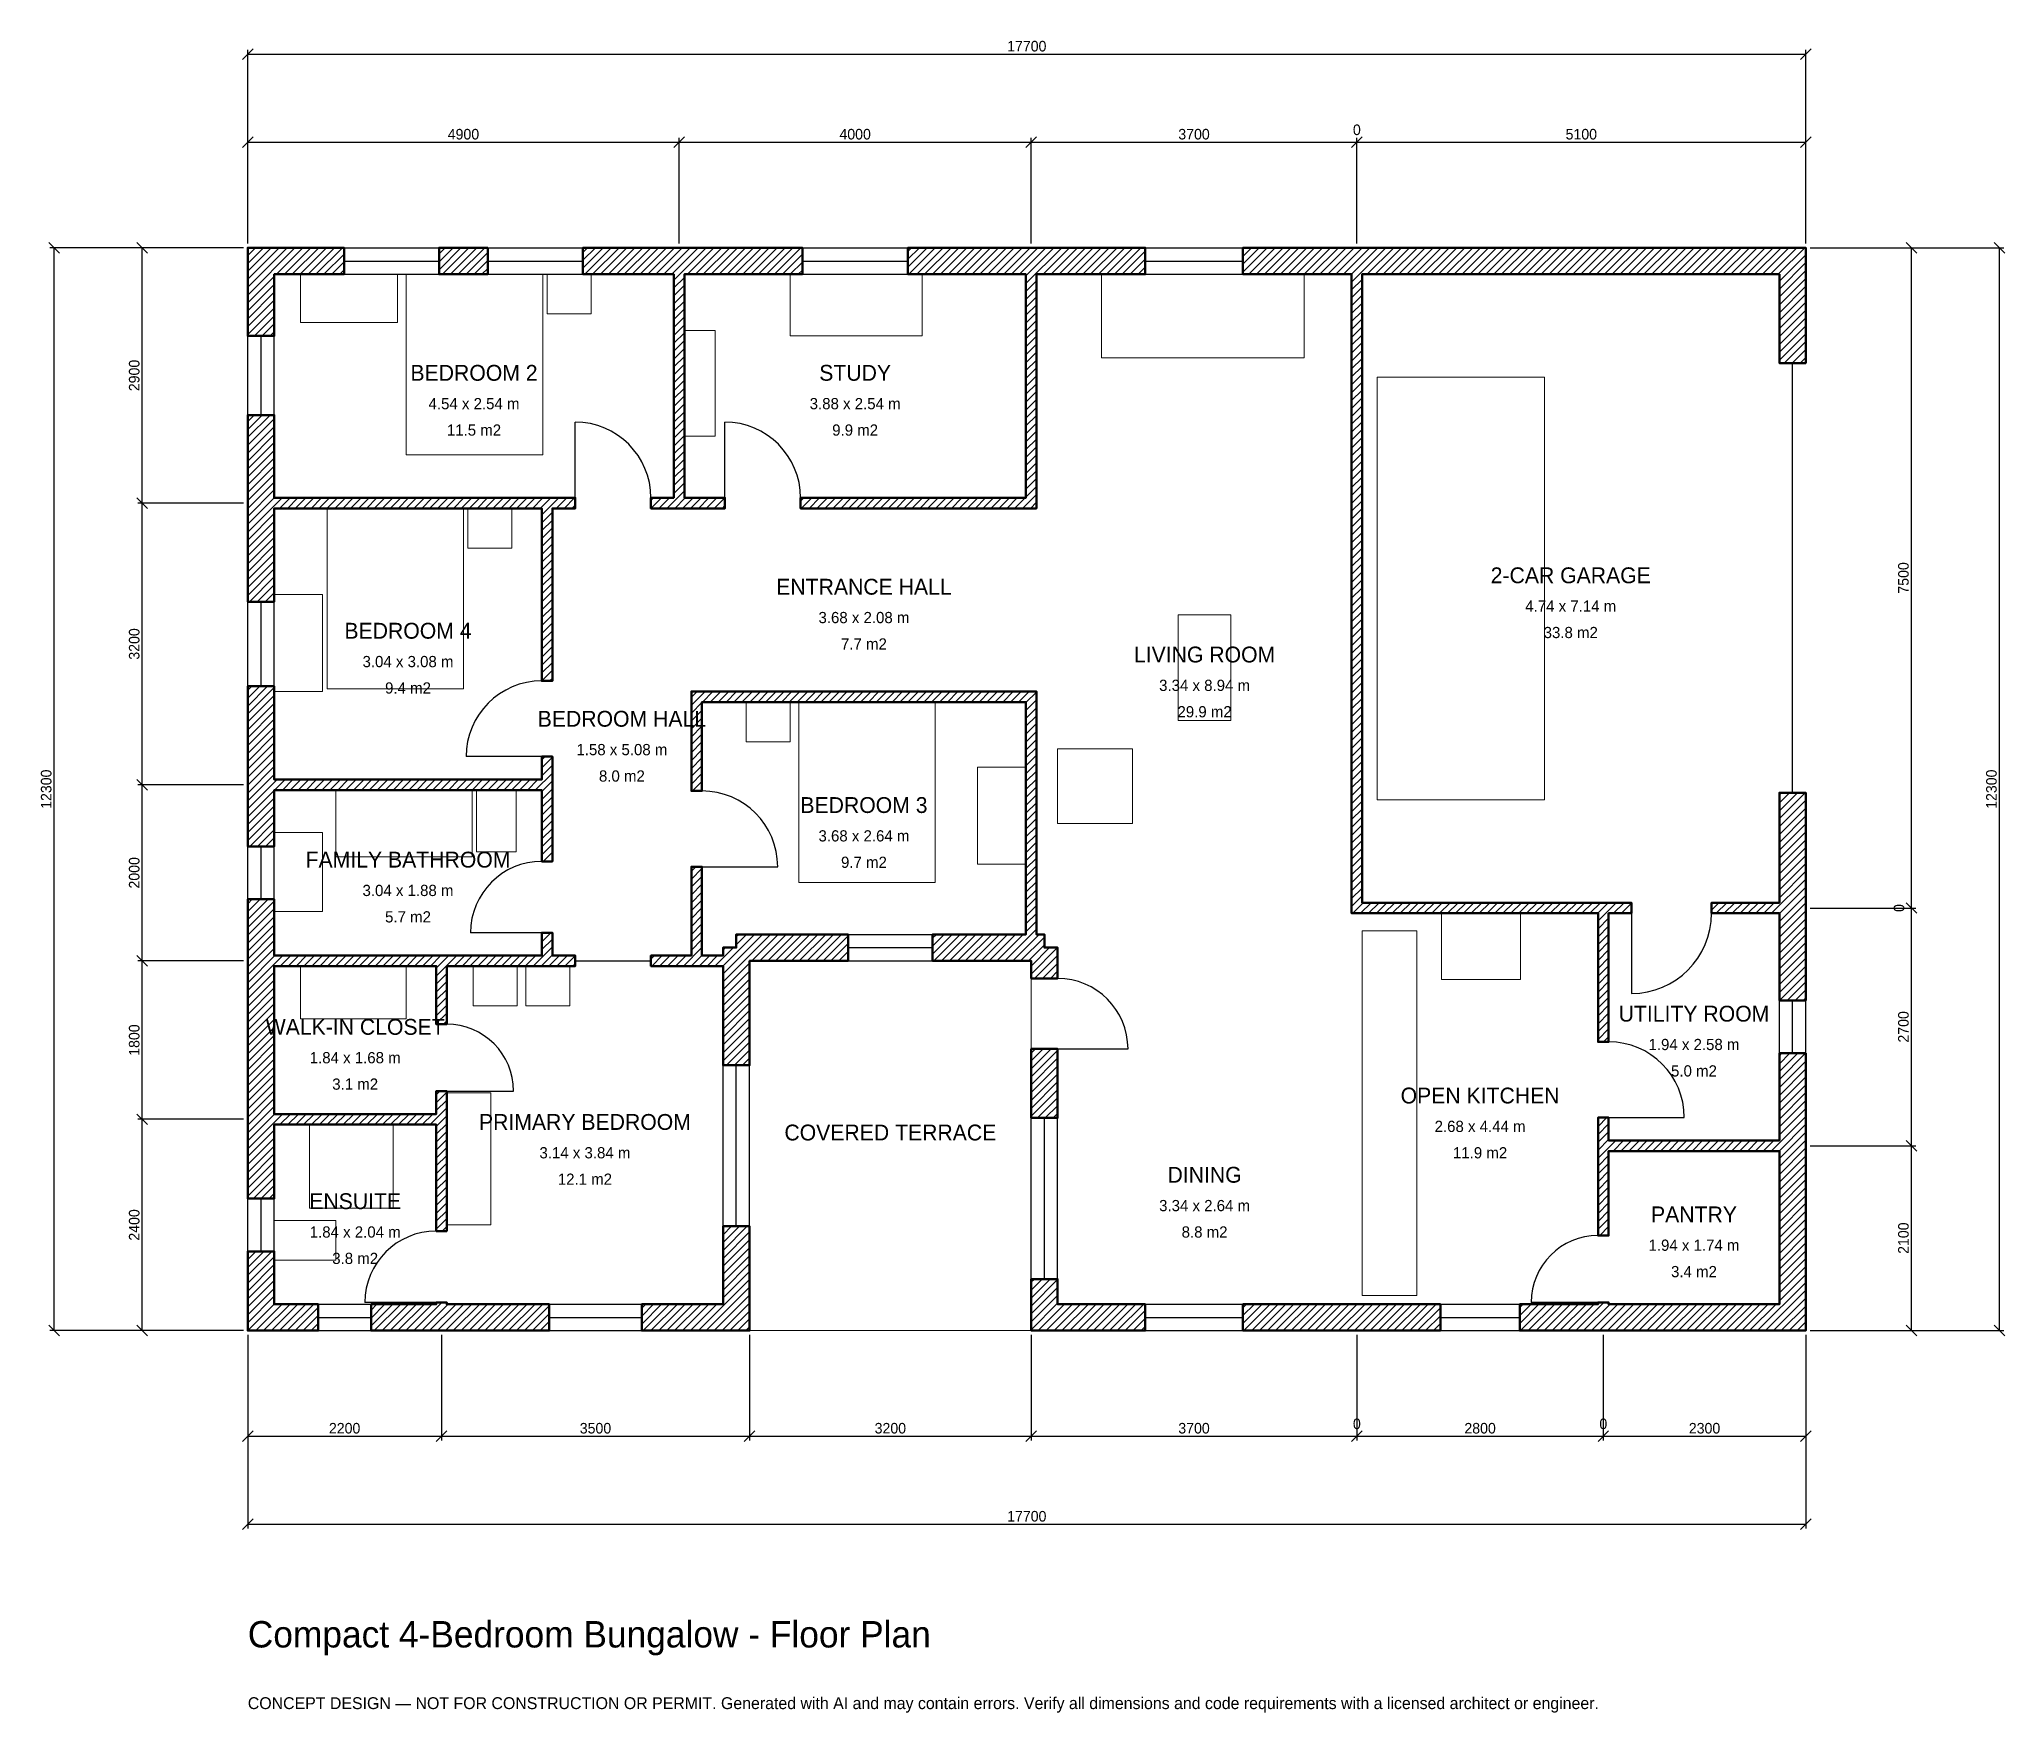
# Model space of a CAD drawing. Header units: millimetres. Extents: x -2369 to 19960, y -4341 to 14669.
import ezdxf
from ezdxf.enums import TextEntityAlignment as Align

# ---------------------------------------------------------------- set-up
doc = ezdxf.new("R2010")
doc.units = ezdxf.units.MM
doc.linetypes.add('DASHED', pattern=[1.524, 1.27, -0.254])
for name, color, linetype, lineweight in [('A-ANNO-DIMS', 1, 'Continuous', 13), ('A-ANNO-TEXT', 7, 'Continuous', 18), ('A-AREA-IDEN', 7, 'Continuous', 18), ('A-DOOR', 2, 'Continuous', 25), ('A-FLOR-FIXT', 9, 'Continuous', 13), ('A-FURN', 9, 'Continuous', 13), ('A-GLAZ', 4, 'Continuous', 25), ('A-SITE-PAVE', 8, 'Continuous', 13), ('A-WALL', 7, 'Continuous', 50), ('A-WALL-PATT', 8, 'Continuous', 13)]:
    doc.layers.add(name, color=color, linetype=linetype, lineweight=lineweight)
doc.dimstyles.new('PLAN', dxfattribs={"dimtxt": 120, "dimasz": 80, "dimexe": 50, "dimexo": 50, "dimgap": 30, "dimtad": 1, "dimdec": 0, "dimtsz": 60, "dimcen": 2.5, "dimclrd": 1, "dimclre": 1, "dimazin": 3, "dimtfac": 1, "dimtmove": 0, "dimatfit": 3})

msp = doc.modelspace()

# ---------------------------------------------------------------- hatches: boundary and pattern name
at = {"layer": 'A-WALL-PATT'}
h = msp.add_hatch(dxfattribs=at)
h.set_pattern_fill('ANSI31', color=8, scale=20)
h.paths.add_polyline_path([(2050, 0), (1400, 0), (1400, 300), (2050, 300), (2140, 300), (2140, 320), (2260, 320), (2260, 300), (2350, 300), (3425, 300), (3425, 0), (2350, 0), (2260, 0), (2260, -0.001), (2140, -0.001), (2140, 0), (2050, 0)])
h.paths.add_polyline_path([(300, 0), (300, -0.001), (0, -0.001), (0, 0), (-0.001, 0), (-0.001, 300), (0, 300), (0, 900), (300, 900), (300, 300), (800, 300), (800, 0), (300, 0)])
h.paths.add_polyline_path([(0, 2250), (0, 2340), (-0.001, 2340), (-0.001, 2460), (0, 2460), (0, 2550), (0, 4050), (0, 4140), (-0.001, 4140), (-0.001, 4260), (0, 4260), (0, 4350), (0, 4900), (300, 4900), (300, 4350), (300, 4260), (2140, 4260), (2260, 4260), (3340, 4260), (3340, 4520), (3460, 4520), (3460, 4260), (3720, 4260), (3720, 4140), (3460, 4140), (3340, 4140), (2260, 4140), (2260, 3480), (2140, 3480), (2140, 4140), (300, 4140), (300, 4050), (300, 2550), (300, 2460), (2140, 2460), (2140, 2720), (2260, 2720), (2260, 2460), (2260, 2340), (2260, 1130), (2140, 1130), (2140, 2340), (300, 2340), (300, 2250), (300, 1500), (0, 1500), (0, 2250)])
h.paths.add_polyline_path([(0, 6050), (0, 6140), (-0.001, 6140), (-0.001, 6260), (0, 6260), (0, 6350), (0, 7320), (300, 7320), (300, 6350), (300, 6260), (3340, 6260), (3340, 6520), (3460, 6520), (3460, 6260), (3460, 6140), (3460, 5330), (3340, 5330), (3340, 6140), (300, 6140), (300, 6050), (300, 5500), (0, 5500), (0, 6050)])
h.paths.add_polyline_path([(0, 9250), (0, 9340), (-0.001, 9340), (-0.001, 9460), (0, 9460), (0, 9550), (0, 10400), (300, 10400), (300, 9550), (300, 9460), (3340, 9460), (3460, 9460), (3720, 9460), (3720, 9340), (3460, 9340), (3460, 7380), (3340, 7380), (3340, 9340), (300, 9340), (300, 9250), (300, 8280), (0, 8280), (0, 9250)])
h.paths.add_polyline_path([(0, 12000), (-0.001, 12000), (-0.001, 12300), (0, 12300), (0, 12300.001), (300, 12300.001), (300, 12300), (1093.333, 12300), (1093.333, 12000), (300, 12000), (300, 11300), (0, 11300), (0, 12000)])
h.paths.add_polyline_path([(2726.667, 12300), (2726.667, 12000), (2173.333, 12000), (2173.333, 12300), (2726.667, 12300)])
h.paths.add_polyline_path([(4750, 12300), (4840, 12300), (4840, 12300.001), (4960, 12300.001), (4960, 12300), (5050, 12300), (6300, 12300), (6300, 12000), (5050, 12000), (4960, 12000), (4960, 9460), (5040, 9460), (5160, 9460), (5420, 9460), (5420, 9340), (5160, 9340), (5040, 9340), (4960, 9340), (4840, 9340), (4580, 9340), (4580, 9460), (4840, 9460), (4840, 12000), (4750, 12000), (3806.667, 12000), (3806.667, 12300), (4750, 12300)])
h.paths.add_polyline_path([(8750, 12300), (8840, 12300), (8840, 12300.001), (8960, 12300.001), (8960, 12300), (9050, 12300), (10195, 12300), (10195, 12000), (9050, 12000), (8960, 12000), (8960, 9340), (8960, 9340), (8840, 9340), (6280, 9340), (6280, 9460), (8840, 9460), (8840, 12000), (8750, 12000), (7500, 12000), (7500, 12300), (8750, 12300)])
h.paths.add_polyline_path([(12450, 12300), (12540, 12300), (12540, 12300.001), (12660, 12300.001), (12660, 12300), (12750, 12300), (17400, 12300), (17400, 12300.001), (17700, 12300.001), (17700, 12300), (17700.001, 12300), (17700.001, 12000), (17700, 12000), (17700, 10990), (17400, 10990), (17400, 12000), (12750, 12000), (12660, 12000), (12660, 4860), (15340, 4860), (15340, 4860), (15340, 4860), (15720, 4860), (15720, 4740), (15460, 4740), (15460, 4740), (15460, 3280), (15340, 3280), (15340, 4740), (12660, 4740), (12540, 4740), (12540, 4740), (12540, 4860), (12540, 4860), (12540, 12000), (12450, 12000), (11305, 12000), (11305, 12300), (12450, 12300)])
h.paths.add_polyline_path([(17700, 4950), (17700, 4860), (17700.001, 4860), (17700.001, 4740), (17700, 4740), (17700, 4650), (17700, 3750), (17400, 3750), (17400, 4650), (17400, 4740), (16630, 4740), (16630, 4860), (17400, 4860), (17400, 4950), (17400, 6110), (17700, 6110), (17700, 4950)])
h.paths.add_polyline_path([(17700, 2250), (17700, 2160), (17700.001, 2160), (17700.001, 2040), (17700, 2040), (17700, 1950), (17700, 300), (17700.001, 300), (17700.001, 0), (17700, 0), (17700, -0.001), (17400, -0.001), (17400, 0), (15550, 0), (15460, 0), (15460, -0.001), (15340, -0.001), (15340, 0), (15250, 0), (14450, 0), (14450, 300), (15250, 300), (15340, 300), (15340, 320), (15460, 320), (15460, 300), (15550, 300), (17400, 300), (17400, 1950), (17400, 2040), (15460, 2040), (15460, 1080), (15340, 1080), (15340, 2040), (15340, 2160), (15340, 2420), (15460, 2420), (15460, 2160), (17400, 2160), (17400, 2250), (17400, 3150), (17700, 3150), (17700, 2250)])
h.paths.add_polyline_path([(12750, 0), (12450, 0), (11305, 0), (11305, 300), (12450, 300), (12750, 300), (13550, 300), (13550, 0), (12750, 0)])
h.paths.add_polyline_path([(9200, 0), (9200, -0.001), (8900, -0.001), (8900, 0), (8899.999, 0), (8899.999, 0), (8899.999, 300), (8900, 300), (8900, 585), (9200, 585), (9200, 300), (10195, 300), (10195, 0), (9200, 0)])
h.paths.add_polyline_path([(8900, 2850), (8900, 3150), (8900, 3200), (9200, 3200), (9200, 3150), (9200, 2850), (9200, 2415), (8900, 2415), (8900, 2850)])
h.paths.add_polyline_path([(8900, 4140), (8899.999, 4140), (8899.999, 4199.999), (8840, 4199.999), (8840, 4200), (7780, 4200), (7780, 4500), (8840, 4500), (8840, 7140), (5160, 7140), (5160, 6130), (5040, 6130), (5040, 7140), (5040, 7260), (5160, 7260), (8840, 7260), (8960, 7260), (8960, 7140), (8960, 4500), (9050, 4500), (9050, 4350), (9200, 4350), (9200, 4000), (8900, 4000), (8900, 4140)])
h.paths.add_polyline_path([(5760, 4200), (5760, 4199.999), (5700.001, 4199.999), (5700.001, 4140), (5700, 4140), (5700, 3015), (5400, 3015), (5400, 4140), (5160, 4140), (5040, 4140), (4580, 4140), (4580, 4260), (5040, 4260), (5040, 5270), (5160, 5270), (5160, 4260), (5400, 4260), (5400, 4350), (5550, 4350), (5550, 4500), (6820, 4500), (6820, 4200), (5760, 4200)])
h.paths.add_polyline_path([(5700, 300), (5700.001, 300), (5700.001, 0), (5700, 0), (5700, -0.001), (5400, -0.001), (5400, 0), (4475, 0), (4475, 300), (5400, 300), (5400, 1185), (5700, 1185), (5700, 300)])

# ---------------------------------------------------------------- linework, layer by layer
at = {"layer": 'A-DOOR', "linetype": 'DASHED'}
msp.add_line((17550, 6110), (17550, 10990), dxfattribs=at)
at = {"layer": 'A-DOOR'}
for p, q in [((3720, 9460), (3720, 10320)), ((5420, 9460), (5420, 10320)), ((3340, 6520), (2480, 6520)), ((5160, 5270), (6020, 5270)), ((15720, 4740), (15720, 3830)), ((3340, 4520), (2530, 4520)), ((3720, 4200), (4580, 4200)), ((9200, 3200), (10000, 3200)), ((2260, 2720), (3020, 2720)), ((15460, 2420), (16320, 2420)), ((2140, 320), (1330, 320)), ((15340, 320), (14580, 320))]:
    msp.add_line(p, q, dxfattribs=at)
for centre, radius, start, end in [((3720, 9460), 860, 0, 90), ((5420, 9460), 860, 0, 90), ((3340, 6520), 860, 90, 180), ((5160, 5270), 860, 0, 90), ((3340, 4520), 810, 90, 180), ((15720, 4740), 910, 270, 360), ((9200, 3200), 800, 0, 90), ((2260, 2720), 760, 0, 90), ((15460, 2420), 860, 0, 90), ((2140, 320), 810, 90, 180), ((15340, 320), 760, 90, 180)]:
    msp.add_arc(centre, radius, start, end, dxfattribs=at)
at = {"layer": 'A-FLOR-FIXT'}
for points in [[(1000, 5380), (2550, 5380), (2550, 6140), (1000, 6140)], [(2600, 5440), (3050, 5440), (3050, 6140), (2600, 6140)], [(300, 4760), (850, 4760), (850, 5660), (300, 5660)], [(12660, 400), (13280, 400), (13280, 4540), (12660, 4540)], [(700, 1390), (1650, 1390), (1650, 2340), (700, 2340)], [(300, 800), (1000, 800), (1000, 1250), (300, 1250)]]:
    msp.add_lwpolyline(points, close=True, dxfattribs=at)
at = {"layer": 'A-FURN'}
for points in [[(600, 11450), (1700, 11450), (1700, 12000), (600, 12000)], [(1800, 9950), (3350, 9950), (3350, 12000), (1800, 12000)], [(3400, 11550), (3900, 11550), (3900, 12000), (3400, 12000)], [(6160, 11300), (7660, 11300), (7660, 12000), (6160, 12000)], [(9700, 11050), (12000, 11050), (12000, 12000), (9700, 12000)], [(4960, 10160), (5310, 10160), (5310, 11360), (4960, 11360)], [(12830, 6030), (14730, 6030), (14730, 10830), (12830, 10830)], [(900, 7290), (2450, 7290), (2450, 9340), (900, 9340)], [(2500, 8890), (3000, 8890), (3000, 9340), (2500, 9340)], [(300, 7260), (850, 7260), (850, 8360), (300, 8360)], [(10570, 6930), (11170, 6930), (11170, 8130), (10570, 8130)], [(5660, 6690), (6160, 6690), (6160, 7140), (5660, 7140)], [(6260, 5090), (7810, 5090), (7810, 7140), (6260, 7140)], [(9200, 5760), (10050, 5760), (10050, 6610), (9200, 6610)], [(8290, 5300), (8840, 5300), (8840, 6400), (8290, 6400)], [(13560, 3990), (14460, 3990), (14460, 4740), (13560, 4740)], [(600, 3540), (1800, 3540), (1800, 4140), (600, 4140)], [(2560, 3690), (3060, 3690), (3060, 4140), (2560, 4140)], [(3160, 3690), (3660, 3690), (3660, 4140), (3160, 4140)], [(2260, 1200), (2760, 1200), (2760, 2700), (2260, 2700)]]:
    msp.add_lwpolyline(points, close=True, dxfattribs=at)
at = {"layer": 'A-GLAZ'}
for p, q in [((1093.333, 12300), (2173.333, 12300)), ((2726.667, 12300), (3806.667, 12300)), ((6300, 12300), (7500, 12300)), ((10195, 12300), (11305, 12300)), ((1093.333, 12150), (2173.333, 12150)), ((2726.667, 12150), (3806.667, 12150)), ((6300, 12150), (7500, 12150)), ((10195, 12150), (11305, 12150)), ((1093.333, 12000), (2173.333, 12000)), ((2726.667, 12000), (3806.667, 12000)), ((6300, 12000), (7500, 12000)), ((10195, 12000), (11305, 12000)), ((0, 10400), (0, 11300)), ((150, 10400), (150, 11300)), ((300, 10400), (300, 11300)), ((0, 7320), (0, 8280)), ((150, 7320), (150, 8280)), ((300, 7320), (300, 8280)), ((0, 4900), (0, 5500)), ((150, 4900), (150, 5500)), ((300, 4900), (300, 5500)), ((6820, 4500), (7780, 4500)), ((6820, 4350), (7780, 4350)), ((6820, 4200), (7780, 4200)), ((17400, 3150), (17400, 3750)), ((17550, 3150), (17550, 3750)), ((17700, 3150), (17700, 3750)), ((5400, 1185), (5400, 3015)), ((5550, 1185), (5550, 3015)), ((5700, 1185), (5700, 3015)), ((8900, 585), (8900, 2415)), ((9050, 585), (9050, 2415)), ((9200, 585), (9200, 2415)), ((0, 900), (0, 1500)), ((150, 900), (150, 1500)), ((300, 900), (300, 1500)), ((800, 300), (1400, 300)), ((3425, 300), (4475, 300)), ((10195, 300), (11305, 300)), ((13550, 300), (14450, 300)), ((800, 150), (1400, 150)), ((800, 0), (1400, 0)), ((3425, 150), (4475, 150)), ((3425, 0), (4475, 0)), ((10195, 150), (11305, 150)), ((10195, 0), (11305, 0)), ((13550, 150), (14450, 150)), ((13550, 0), (14450, 0))]:
    msp.add_line(p, q, dxfattribs=at)
at = {"layer": 'A-SITE-PAVE', "linetype": 'DASHED'}
msp.add_lwpolyline([(5700, 0), (8900, 0), (8900, 4200), (5700, 4200)], close=True, dxfattribs=at)
at = {"layer": 'A-WALL'}
for points in [[(0, 12000), (-0.001, 12000), (-0.001, 12300), (0, 12300), (0, 12300.001), (300, 12300.001), (300, 12300), (1093.333, 12300), (1093.333, 12000), (300, 12000), (300, 11300), (0, 11300), (0, 12000)], [(2726.667, 12300), (2726.667, 12000), (2173.333, 12000), (2173.333, 12300), (2726.667, 12300)], [(4750, 12300), (4840, 12300), (4840, 12300.001), (4960, 12300.001), (4960, 12300), (5050, 12300), (6300, 12300), (6300, 12000), (5050, 12000), (4960, 12000), (4960, 9460), (5040, 9460), (5160, 9460), (5420, 9460), (5420, 9340), (5160, 9340), (5040, 9340), (4960, 9340), (4840, 9340), (4580, 9340), (4580, 9460), (4840, 9460), (4840, 12000), (4750, 12000), (3806.667, 12000), (3806.667, 12300), (4750, 12300)], [(8750, 12300), (8840, 12300), (8840, 12300.001), (8960, 12300.001), (8960, 12300), (9050, 12300), (10195, 12300), (10195, 12000), (9050, 12000), (8960, 12000), (8960, 9340), (8960, 9340), (8840, 9340), (6280, 9340), (6280, 9460), (8840, 9460), (8840, 12000), (8750, 12000), (7500, 12000), (7500, 12300), (8750, 12300)], [(12450, 12300), (12540, 12300), (12540, 12300.001), (12660, 12300.001), (12660, 12300), (12750, 12300), (17400, 12300), (17400, 12300.001), (17700, 12300.001), (17700, 12300), (17700.001, 12300), (17700.001, 12000), (17700, 12000), (17700, 10990), (17400, 10990), (17400, 12000), (12750, 12000), (12660, 12000), (12660, 4860), (15340, 4860), (15340, 4860), (15340, 4860), (15720, 4860), (15720, 4740), (15460, 4740), (15460, 4740), (15460, 3280), (15340, 3280), (15340, 4740), (12660, 4740), (12540, 4740), (12540, 4740), (12540, 4860), (12540, 4860), (12540, 12000), (12450, 12000), (11305, 12000), (11305, 12300), (12450, 12300)], [(0, 9250), (0, 9340), (-0.001, 9340), (-0.001, 9460), (0, 9460), (0, 9550), (0, 10400), (300, 10400), (300, 9550), (300, 9460), (3340, 9460), (3460, 9460), (3720, 9460), (3720, 9340), (3460, 9340), (3460, 7380), (3340, 7380), (3340, 9340), (300, 9340), (300, 9250), (300, 8280), (0, 8280), (0, 9250)], [(0, 6050), (0, 6140), (-0.001, 6140), (-0.001, 6260), (0, 6260), (0, 6350), (0, 7320), (300, 7320), (300, 6350), (300, 6260), (3340, 6260), (3340, 6520), (3460, 6520), (3460, 6260), (3460, 6140), (3460, 5330), (3340, 5330), (3340, 6140), (300, 6140), (300, 6050), (300, 5500), (0, 5500), (0, 6050)], [(8900, 4140), (8899.999, 4140), (8899.999, 4199.999), (8840, 4199.999), (8840, 4200), (7780, 4200), (7780, 4500), (8840, 4500), (8840, 7140), (5160, 7140), (5160, 6130), (5040, 6130), (5040, 7140), (5040, 7260), (5160, 7260), (8840, 7260), (8960, 7260), (8960, 7140), (8960, 4500), (9050, 4500), (9050, 4350), (9200, 4350), (9200, 4000), (8900, 4000), (8900, 4140)], [(17700, 4950), (17700, 4860), (17700.001, 4860), (17700.001, 4740), (17700, 4740), (17700, 4650), (17700, 3750), (17400, 3750), (17400, 4650), (17400, 4740), (16630, 4740), (16630, 4860), (17400, 4860), (17400, 4950), (17400, 6110), (17700, 6110), (17700, 4950)], [(5760, 4200), (5760, 4199.999), (5700.001, 4199.999), (5700.001, 4140), (5700, 4140), (5700, 3015), (5400, 3015), (5400, 4140), (5160, 4140), (5040, 4140), (4580, 4140), (4580, 4260), (5040, 4260), (5040, 5270), (5160, 5270), (5160, 4260), (5400, 4260), (5400, 4350), (5550, 4350), (5550, 4500), (6820, 4500), (6820, 4200), (5760, 4200)], [(0, 2250), (0, 2340), (-0.001, 2340), (-0.001, 2460), (0, 2460), (0, 2550), (0, 4050), (0, 4140), (-0.001, 4140), (-0.001, 4260), (0, 4260), (0, 4350), (0, 4900), (300, 4900), (300, 4350), (300, 4260), (2140, 4260), (2260, 4260), (3340, 4260), (3340, 4520), (3460, 4520), (3460, 4260), (3720, 4260), (3720, 4140), (3460, 4140), (3340, 4140), (2260, 4140), (2260, 3480), (2140, 3480), (2140, 4140), (300, 4140), (300, 4050), (300, 2550), (300, 2460), (2140, 2460), (2140, 2720), (2260, 2720), (2260, 2460), (2260, 2340), (2260, 1130), (2140, 1130), (2140, 2340), (300, 2340), (300, 2250), (300, 1500), (0, 1500), (0, 2250)], [(8900, 2850), (8900, 3150), (8900, 3200), (9200, 3200), (9200, 3150), (9200, 2850), (9200, 2415), (8900, 2415), (8900, 2850)], [(17700, 2250), (17700, 2160), (17700.001, 2160), (17700.001, 2040), (17700, 2040), (17700, 1950), (17700, 300), (17700.001, 300), (17700.001, 0), (17700, 0), (17700, -0.001), (17400, -0.001), (17400, 0), (15550, 0), (15460, 0), (15460, -0.001), (15340, -0.001), (15340, 0), (15250, 0), (14450, 0), (14450, 300), (15250, 300), (15340, 300), (15340, 320), (15460, 320), (15460, 300), (15550, 300), (17400, 300), (17400, 1950), (17400, 2040), (15460, 2040), (15460, 1080), (15340, 1080), (15340, 2040), (15340, 2160), (15340, 2420), (15460, 2420), (15460, 2160), (17400, 2160), (17400, 2250), (17400, 3150), (17700, 3150), (17700, 2250)], [(5700, 300), (5700.001, 300), (5700.001, 0), (5700, 0), (5700, -0.001), (5400, -0.001), (5400, 0), (4475, 0), (4475, 300), (5400, 300), (5400, 1185), (5700, 1185), (5700, 300)], [(300, 0), (300, -0.001), (0, -0.001), (0, 0), (-0.001, 0), (-0.001, 300), (0, 300), (0, 900), (300, 900), (300, 300), (800, 300), (800, 0), (300, 0)], [(9200, 0), (9200, -0.001), (8900, -0.001), (8900, 0), (8899.999, 0), (8899.999, 0), (8899.999, 300), (8900, 300), (8900, 585), (9200, 585), (9200, 300), (10195, 300), (10195, 0), (9200, 0)], [(2050, 0), (1400, 0), (1400, 300), (2050, 300), (2140, 300), (2140, 320), (2260, 320), (2260, 300), (2350, 300), (3425, 300), (3425, 0), (2350, 0), (2260, 0), (2260, -0.001), (2140, -0.001), (2140, 0), (2050, 0)], [(12750, 0), (12450, 0), (11305, 0), (11305, 300), (12450, 300), (12750, 300), (13550, 300), (13550, 0), (12750, 0)]]:
    msp.add_lwpolyline(points, close=True, dxfattribs=at)

# ---------------------------------------------------------------- texts
at = {"layer": 'A-ANNO-TEXT'}
for s, height, p in [('Compact 4-Bedroom Bungalow - Floor Plan', 300, (0, -3600)), ('CONCEPT DESIGN — NOT FOR CONSTRUCTION OR PERMIT. Generated with AI and may contain errors. Verify all dimensions and code requirements with a licensed architect or engineer.', 135, (0, -4300))]:
    msp.add_text(s, height=height, dxfattribs=at).set_placement(p)
at = {"layer": 'A-AREA-IDEN'}
for s, height, p in [('BEDROOM 2', 180, (2570, 10880)), ('STUDY', 180, (6900, 10880)), ('4.54 x 2.54 m', 127.5, (2570, 10530)), ('3.88 x 2.54 m', 127.5, (6900, 10530)), ('11.5 m2', 127.5, (2570, 10230)), ('9.9 m2', 127.5, (6900, 10230)), ('ENTRANCE HALL', 180, (7000, 8450)), ('2-CAR GARAGE', 180, (15030, 8580)), ('4.74 x 7.14 m', 127.5, (15030, 8230)), ('BEDROOM 4', 180, (1820, 7950)), ('3.68 x 2.08 m', 127.5, (7000, 8100)), ('7.7 m2', 127.5, (7000, 7800)), ('33.8 m2', 127.5, (15030, 7930)), ('3.04 x 3.08 m', 127.5, (1820, 7600)), ('LIVING ROOM', 180, (10870, 7680)), ('3.34 x 8.94 m', 127.5, (10870, 7330)), ('9.4 m2', 127.5, (1820, 7300)), ('BEDROOM HALL', 180, (4250, 6950)), ('29.9 m2', 127.5, (10870, 7030)), ('1.58 x 5.08 m', 127.5, (4250, 6600)), ('8.0 m2', 127.5, (4250, 6300)), ('BEDROOM 3', 180, (7000, 5970)), ('3.68 x 2.64 m', 127.5, (7000, 5620)), ('FAMILY BATHROOM', 180, (1820, 5350)), ('9.7 m2', 127.5, (7000, 5320)), ('3.04 x 1.88 m', 127.5, (1820, 5000)), ('5.7 m2', 127.5, (1820, 4700)), ('UTILITY ROOM', 180, (16430, 3600)), ('WALK-IN CLOSET', 180, (1220, 3450)), ('1.84 x 1.68 m', 127.5, (1220, 3100)), ('1.94 x 2.58 m', 127.5, (16430, 3250)), ('5.0 m2', 127.5, (16430, 2950)), ('3.1 m2', 127.5, (1220, 2800)), ('OPEN KITCHEN', 180, (14000, 2670)), ('PRIMARY BEDROOM', 180, (3830, 2370)), ('COVERED TERRACE', 180, (7300, 2250)), ('2.68 x 4.44 m', 127.5, (14000, 2320)), ('3.14 x 3.84 m', 127.5, (3830, 2020)), ('11.9 m2', 127.5, (14000, 2020)), ('DINING', 180, (10870, 1770)), ('12.1 m2', 127.5, (3830, 1720)), ('ENSUITE', 180, (1220, 1470)), ('3.34 x 2.64 m', 127.5, (10870, 1420)), ('PANTRY', 180, (16430, 1320)), ('1.84 x 2.04 m', 127.5, (1220, 1120)), ('8.8 m2', 127.5, (10870, 1120)), ('1.94 x 1.74 m', 127.5, (16430, 970)), ('3.8 m2', 127.5, (1220, 820)), ('3.4 m2', 127.5, (16430, 670))]:
    msp.add_text(s, height=height, dxfattribs=at).set_placement(p, align=Align.MIDDLE_CENTER)

# ---------------------------------------------------------------- dimensions: what is measured, and where the dimension line sits
at = {"layer": 'A-ANNO-DIMS'}
for base, p1, p2, text in [((0, 14500), (0, 12300), (17700, 12300), '17700'), ((0, 13500), (0, 12300), (4900, 12300), '4900'), ((4900, 13500), (4900, 12300), (8900, 12300), '4000'), ((8900, 13500), (8900, 12300), (12600, 12300), '3700'), ((12600, 13500), (12600, 12300), (12600, 12300), '0'), ((12600, 13500), (12600, 12300), (17700, 12300), '5100'), ((0, -1200), (0, 0), (2200, 0), '2200'), ((0, -2200), (0, 0), (17700, 0), '17700'), ((2200, -1200), (2200, 0), (5700, 0), '3500'), ((5700, -1200), (5700, 0), (8900, 0), '3200'), ((8900, -1200), (8900, 0), (12600, 0), '3700'), ((12600, -1200), (12600, 0), (12600, 0), '0'), ((12600, -1200), (12600, 0), (15400, 0), '2800'), ((15400, -1200), (15400, 0), (15400, 0), '0'), ((15400, -1200), (15400, 0), (17700, 0), '2300')]:
    msp.add_linear_dim(base=base, p1=p1, p2=p2, text=text, dimstyle='PLAN', dxfattribs=at).render()
for base, p1, p2, text in [((-2200, 0), (0, 0), (0, 12300), '12300'), ((-1200, 9400), (0, 9400), (0, 12300), '2900'), ((18900, 4800), (17700, 4800), (17700, 12300), '7500'), ((19900, 0), (17700, 0), (17700, 12300), '12300'), ((-1200, 6200), (0, 6200), (0, 9400), '3200'), ((-1200, 4200), (0, 4200), (0, 6200), '2000'), ((18900, 2100), (17700, 2100), (17700, 4800), '2700'), ((18900, 4800), (17700, 4800), (17700, 4800), '0'), ((-1200, 2400), (0, 2400), (0, 4200), '1800'), ((-1200, 0), (0, 0), (0, 2400), '2400'), ((18900, 0), (17700, 0), (17700, 2100), '2100')]:
    msp.add_linear_dim(base=base, p1=p1, p2=p2, angle=90, text=text, dimstyle='PLAN', dxfattribs=at).render()

doc.saveas('drawing.dxf')
